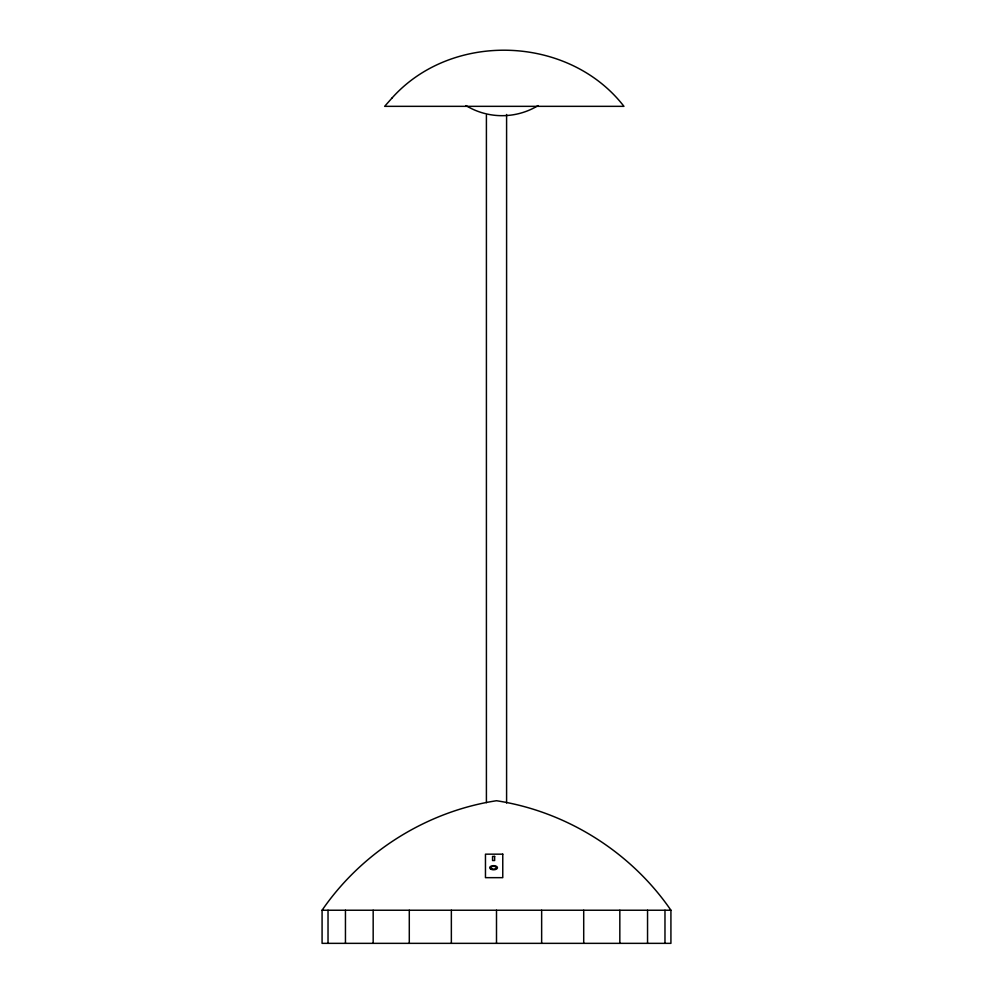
<?xml version="1.0" encoding="UTF-8"?>
<svg xmlns="http://www.w3.org/2000/svg" width="993" height="993" viewBox="0 0 993 993"><rect width="100%" height="100%" fill="white"/><g stroke="black" fill="none" stroke-linecap="round" stroke-linejoin="round"><path stroke-width="1.49" d="M322.08 910.233C362.097 851.944 426.618 811.442 496.5 800.73C566.382 811.442 630.903 851.944 670.92 910.233L670.92 943.35L322.08 943.35L322.08 910.233L670.92 910.233M664.975 910.233L664.975 943.35M647.548 910.233L647.548 943.35M619.831 910.233L619.831 943.35M583.71 910.233L583.71 943.35M541.644 910.233L541.644 943.35M506.591 114.493L506.591 803.027M496.5 910.233L496.5 943.35M486.409 115.051L486.409 802.667M451.356 910.233L451.356 943.35M409.29 910.233L409.29 943.35M373.169 910.233L373.169 943.35M345.452 910.233L345.452 943.35M328.025 910.233L328.025 943.35M538.119 105.593A68.84 68.095 0 0 1 466.002 105.593M392.198 97.81L384.651 106.338L623.939 106.338C569.014 35.239 452.2 30.907 392.198 97.81M502.768 854.166L485.465 854.166L485.465 877.663L502.768 877.663L502.768 854.166M494.638 856.413L492.553 856.413L492.553 860.534L494.638 860.534L494.638 856.413M490.877 869.198A3.873 2.06 0 0 0 497.344 868.217A3.873 2.06 0 0 0 492.503 865.735A3.873 2.06 0 0 0 490.877 869.198M491.758 868.763A2.681 1.427 0 0 0 496.19 868.031A2.681 1.427 0 0 0 492.776 866.355A2.681 1.427 0 0 0 491.758 868.763"/></g></svg>
